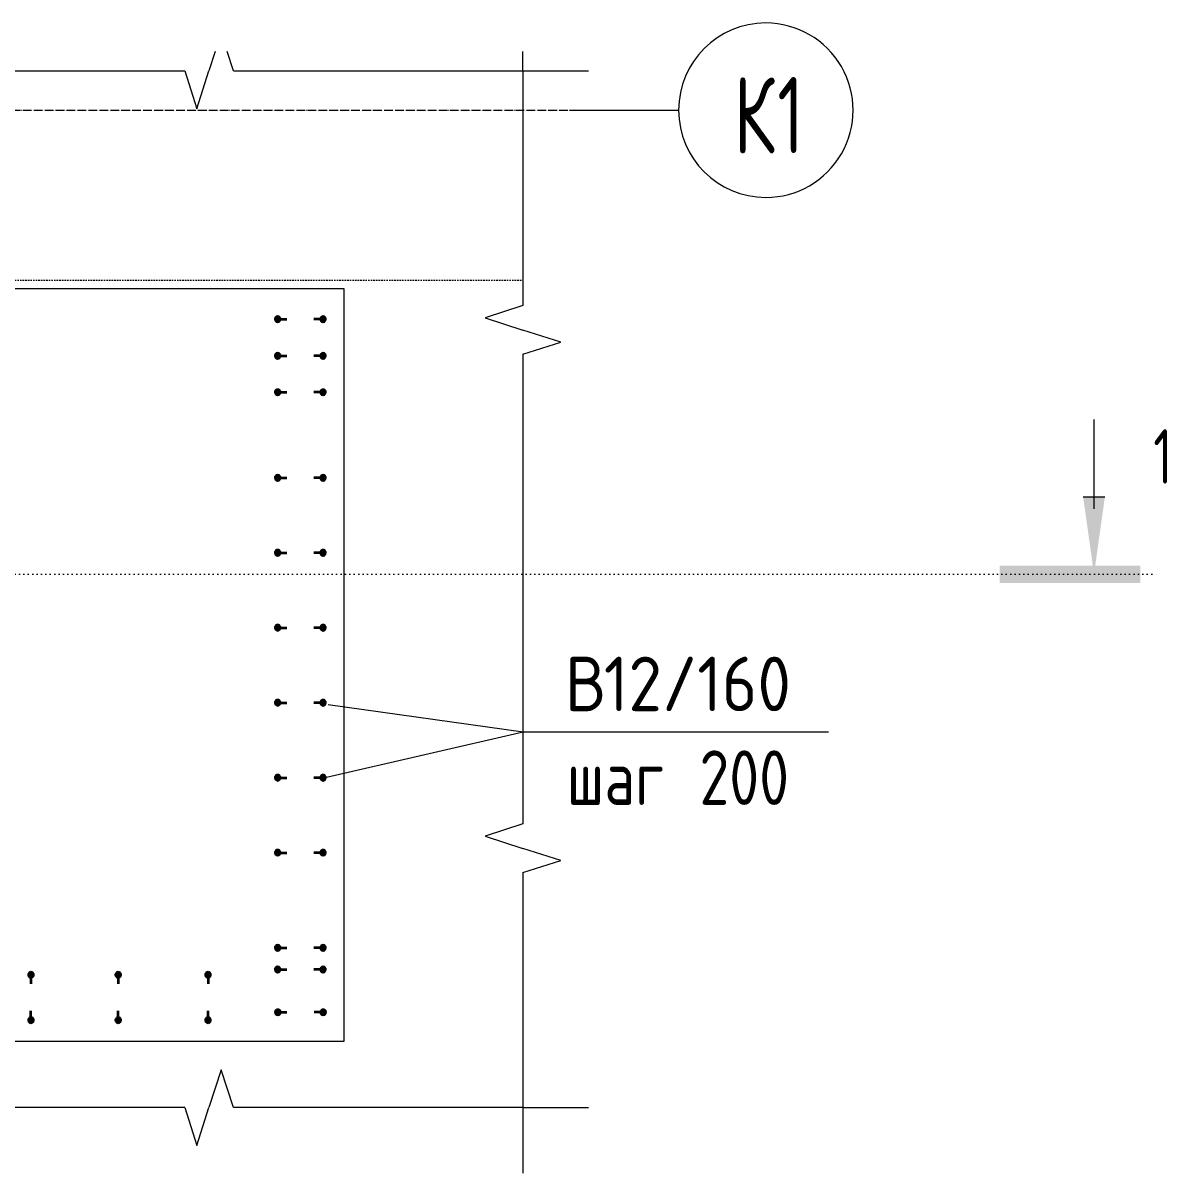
# Model space of a CAD drawing. Header units: millimetres. Extents: x -42469 to 17648, y -5898 to 81170.
# Drawn here: x -2526 to 97, y 76747 to 79385 of the extents above; entities that cross this region are included whole.
import ezdxf

# ---------------------------------------------------------------- set-up
doc = ezdxf.new("R2010")
doc.units = ezdxf.units.MM
for name, pattern in [('01 Штриховая _4 мм_', [6, 3.5, -2.5]), ('02 Штрихпунктирная _20 мм_', [25, 20, -2.5, 0, -2.5]), ('04 Пунктир 10мм', [10, 0, -10])]:
    doc.linetypes.add(name, pattern=pattern)
for name, color, linetype, lineweight in [('AA_Oformlenie', 7, 'Continuous', 9), ('AA_Razrez', 7, 'Continuous', 9), ('AA_Vinoska', 7, 'Continuous', 9), ('AF_Stena_Опалубка', 253, 'Continuous', 18), ('KR_Armatura', 7, 'Continuous', 20), ('KR_Armatura_Tonkie', 7, 'Continuous', 20), ('KR_Fundament', 7, 'Continuous', 18), ('Оси', 7, 'Continuous', 9)]:
    doc.layers.add(name, color=color, linetype=linetype, lineweight=lineweight)
doc.styles.add('ISOCPEUR_5', font='isocpeur.ttf', dxfattribs={"width": 0.7, "height": 175})
doc.styles.add('ISOCPEUR_6', font='isocpeur.ttf', dxfattribs={"width": 0.7, "height": 125})
doc.styles.add('ISOCPEUR_8', font='isocpeur.ttf', dxfattribs={"width": 0.9, "height": 125})
doc.styles.add('ISOCPEUR_9', font='isocpeur.ttf', dxfattribs={"width": 0.8, "height": 125})

# ---------------------------------------------------------------- blocks, each defined once
blk = doc.blocks.new('265_Выпуск П одной длины _НесАрм_РабПлоск_ - В1 _d12_ t250-4071037-Схема расположения арматурных выпусков вундаментной плиты  в_о 14_1-К1')
at = {"layer": 'KR_Armatura_Tonkie', "lineweight": 35}
for points in [[(0, 0), (-1.5, 3.9), (-1.8, 4.2), (-4.4, 5.8), (-7.6, 5.8), (-10.2, 4.2), (-11.8, 1.6), (-12, 0), (-11.2, -3), (-9, -5.2), (-6, -6), (-3, -5.2), (-1.5, -3.8), (-0.2, -1.6)], [(103.8, 1.6), (103.2, 3), (101, 5.2), (98, 6), (95, 5.2), (92.8, 3), (92.2, 1.6), (92.2, -1.6), (92.8, -3), (95, -5.2), (98, -6), (99.6, -5.8), (102.2, -4.2), (103.8, -1.6)]]:
    blk.add_hatch(color=256, dxfattribs=at).paths.add_polyline_path(points)
at = {"layer": 'KR_Armatura'}
for centre in [(-6, 0), (98, 0)]:
    blk.add_circle(centre, 6, dxfattribs=at)
at = {"layer": 'KR_Armatura_Tonkie', "lineweight": 35}
for p, q in [((0, 0), (15, 0)), ((92, 0), (77, 0))]:
    blk.add_line(p, q, dxfattribs=at)
for centre, start, end in [((-6, 0), 360, 180), ((-6, 0), 180, 360), ((98, 0), 360, 180), ((98, 0), 180, 360)]:
    blk.add_arc(centre, 6, start, end, dxfattribs=at)
blk = doc.blocks.new('265_Выпуск П одной длины _НесАрм_РабПлоск_ - В1 _d12_ t250-V2-Схема расположения арматурных выпусков вундаментной плиты  в_о 14_1-К1')
at = {"layer": 'KR_Armatura_Tonkie', "lineweight": 35}
for points in [[(-6, 6), (-9, 5.2), (-10.2, 4.2), (-11.8, 1.6), (-12, 0), (-11.2, -3), (-9, -5.2), (-6, -6), (-3, -5.2), (-1.7, -4.2), (-0.2, -1.6), (0, 0), (-1.7, 4.2), (-1.8, 4.2), (-4.4, 5.8)], [(98, 6), (95, 5.2), (92.8, 3), (92.2, 1.6), (92.2, -1.6), (92.8, -3), (95, -5.2), (98, -6), (99.6, -5.8), (102.2, -4.2), (103.8, -1.6), (103.8, 1.6), (103.2, 3), (101, 5.2), (99.6, 5.8)]]:
    blk.add_hatch(color=256, dxfattribs=at).paths.add_polyline_path(points)
at = {"layer": 'KR_Armatura'}
for centre in [(-6, 0), (98, 0)]:
    blk.add_circle(centre, 6, dxfattribs=at)
at = {"layer": 'KR_Armatura_Tonkie', "lineweight": 35}
for p, q in [((0, 0), (15, 0)), ((92, 0), (77, 0))]:
    blk.add_line(p, q, dxfattribs=at)
for centre, start, end in [((-6, 0), 360, 180), ((-6, 0), 180, 360), ((98, 0), 360, 180), ((98, 0), 180, 360)]:
    blk.add_arc(centre, 6, start, end, dxfattribs=at)
blk = doc.blocks.new('011_Прямоугольник обрыва _ЭлУзла_ - 011_Прямоугольник обрыва _ЭлУзла_-4164716-Схема расположения арматурных выпусков вундаментной плиты  в_о 14_1-К1')
at = {"layer": 'AA_Oformlenie'}
for p, q in [((0, -538.1), (0, 0)), ((0, 0), (665.3, 0)), ((776.6, 0), (2105.8, 0)), ((2217.1, 0), (2881.1, 0)), ((2881.1, 0), (2881.1, -538.1)), ((0, -1726.9), (0, -649.4)), ((2881.1, -649.4), (2881.1, -1726.9)), ((0, -2377.6), (0, -1838.2)), ((2881.1, -1838.2), (2881.1, -2377.6)), ((665.3, -2377.6), (0, -2377.6)), ((2105.8, -2377.6), (776.6, -2377.6)), ((2881.1, -2377.6), (2217.1, -2377.6))]:
    blk.add_line(p, q, dxfattribs=at)
blk = doc.blocks.new('Ось сетки - d_4мм-2765513-Схема расположения арматурных выпусков вундаментной плиты  в_о 14_1-К1')
at = {"layer": 'Оси'}
for start, end in [(360, 180), (360, 180), (180, 360), (180, 360)]:
    blk.add_arc((0, 0), 4, start, end, dxfattribs=at)
blk = doc.blocks.new('Разрез - Номер узла_ спереди-394134-Схема расположения арматурных выпусков вундаментной плиты  в_о 14_1-К1')
at = {"layer": 'AA_Razrez'}
for points in [[(7.329, 0.404), (7.329, -0.394), (0.873, -0.394), (0.873, 0.404)], [(3.497, -3.533), (2.503, -3.533), (3, 0)]]:
    blk.add_hatch(color=256, dxfattribs=at).paths.add_polyline_path(points)
for p, q in [((3, -3), (3, -7.096)), ((2.503, -3.533), (3.497, -3.533))]:
    blk.add_line(p, q, dxfattribs=at)
blk = doc.blocks.new('042_М_Арматуры - Диам длина поз _ Комментарий-3662934-Схема расположения арматурных выпусков вундаментной плиты  в_о 14_1-К1')
at = {"layer": 'AA_Vinoska'}
blk.add_line((-7, 0), (7, 0), dxfattribs=at)

msp = doc.modelspace()

# ---------------------------------------------------------------- linework, layer by layer
at = {"layer": 'AA_Razrez', "linetype": '04 Пунктир 10мм'}
msp.add_line((-5856.6252, 78120.8608), (79.826, 78120.8608), dxfattribs=at)
at = {"layer": 'AA_Vinoska'}
for p, q in [((-2085.2471, 79319.3427), (-2099.6691, 79274.9563)), ((-2043.3604, 79274.9563), (-2057.7825, 79319.3427)), ((-1379.3926, 79274.9563), (-1379.3926, 79319.3427)), ((-2154.6691, 79274.9563), (-2127.1691, 79188.3538)), ((-2127.1691, 79188.3538), (-2099.6691, 79274.9563)), ((-1379.3926, 79274.9563), (-1229.3926, 79274.9563)), ((-1379.3926, 78736.8638), (-1466.0427, 78708.7095)), ((-1466.0427, 78708.7095), (-1379.3926, 78680.5551)), ((-1292.7901, 78653.0551), (-1379.3926, 78680.5551)), ((-1379.3926, 78625.5551), (-1292.7901, 78653.0551)), ((-1826.2654, 77821.9342), (-1379.2632, 77758.879)), ((-1830.0234, 77654.8574), (-1379.2632, 77758.879)), ((-1379.3926, 77548.0615), (-1466.0427, 77519.9071)), ((-1466.0427, 77519.9071), (-1379.3926, 77491.7528)), ((-1292.7901, 77464.2528), (-1379.3926, 77491.7528)), ((-1379.3926, 77436.7528), (-1292.7901, 77464.2528)), ((-2071.5148, 76984.0018), (-2099.6691, 76897.3516)), ((-2043.3604, 76897.3516), (-2071.5148, 76984.0018)), ((-2154.6691, 76897.3516), (-2127.1691, 76810.7491)), ((-2127.1691, 76810.7491), (-2099.6691, 76897.3516)), ((-1379.3926, 76897.3516), (-1229.3926, 76897.3516)), ((-1379.3926, 76897.3516), (-1379.3926, 76747.3516))]:
    msp.add_line(p, q, dxfattribs=at)
at = {"layer": 'AF_Stena_Опалубка', "linetype": '01 Штриховая _4 мм_', "lineweight": 20}
msp.add_line((-4260.4986, 78794.9563), (-1379.3926, 78794.9563), dxfattribs=at)
at = {"layer": 'KR_Fundament', "lineweight": 20}
for p, q in [((-1789.3926, 78774.9563), (-3989.3926, 78774.9563)), ((-1789.3926, 77049.9563), (-1789.3926, 78774.9563)), ((-3989.3926, 77049.9563), (-1789.3926, 77049.9563))]:
    msp.add_line(p, q, dxfattribs=at)
at = {"layer": 'Оси', "linetype": '02 Штрихпунктирная _20 мм_'}
msp.add_line((-4182.7298, 79184.9563), (-1272.559, 79184.9563), dxfattribs=at)
at = {"layer": 'Оси'}
msp.add_line((-1272.559, 79184.9563), (-1022.559, 79184.9563), dxfattribs=at)

# ---------------------------------------------------------------- block references
at = {"layer": 'AA_Oformlenie'}
msp.add_blockref('011_Прямоугольник обрыва _ЭлУзла_ - 011_Прямоугольник обрыва _ЭлУзла_-4164716-Схема расположения арматурных выпусков вундаментной плиты  в_о 14_1-К1', (-4260.4986, 79274.9563), dxfattribs=at)
at = {"layer": 'AA_Razrez', "xscale": 49.99999999999998, "yscale": 49.99999999999998, "zscale": 49.99999999999998, "rotation": 180}
msp.add_blockref('Разрез - Номер узла_ спереди-394134-Схема расположения арматурных выпусков вундаментной плиты  в_о 14_1-К1', (79.826, 78120.8608), dxfattribs=at)
at = {"layer": 'AA_Vinoska', "xscale": 49.99999999999998, "yscale": 49.99999999999998, "zscale": 49.99999999999998}
msp.add_blockref('042_М_Арматуры - Диам длина поз _ Комментарий-3662934-Схема расположения арматурных выпусков вундаментной плиты  в_о 14_1-К1', (-1029.2632, 77758.879), dxfattribs=at)
msp.add_blockref('042_М_Арматуры - Диам длина поз _ Комментарий-3662934-Схема расположения арматурных выпусков вундаментной плиты  в_о 14_1-К1', (-1029.2632, 77758.879), dxfattribs=at)
at = {"layer": 'KR_Armatura_Tonkie', "lineweight": 35}
for name, p, rotation in [('265_Выпуск П одной длины _НесАрм_РабПлоск_ - В1 _d12_ t250-V2-Схема расположения арматурных выпусков вундаментной плиты  в_о 14_1-К1', (-1843.7883, 78705.4563), 180), ('265_Выпуск П одной длины _НесАрм_РабПлоск_ - В1 _d12_ t250-V2-Схема расположения арматурных выпусков вундаментной плиты  в_о 14_1-К1', (-1843.7883, 78621.4563), 180), ('265_Выпуск П одной длины _НесАрм_РабПлоск_ - В1 _d12_ t250-V2-Схема расположения арматурных выпусков вундаментной плиты  в_о 14_1-К1', (-1843.7883, 78537.9563), 180), ('265_Выпуск П одной длины _НесАрм_РабПлоск_ - В1 _d12_ t250-V2-Схема расположения арматурных выпусков вундаментной плиты  в_о 14_1-К1', (-1843.7883, 78341.9563), 180), ('265_Выпуск П одной длины _НесАрм_РабПлоск_ - В1 _d12_ t250-V2-Схема расположения арматурных выпусков вундаментной плиты  в_о 14_1-К1', (-1843.7883, 78169.9563), 180), ('265_Выпуск П одной длины _НесАрм_РабПлоск_ - В1 _d12_ t250-V2-Схема расположения арматурных выпусков вундаментной плиты  в_о 14_1-К1', (-1843.7883, 77997.9563), 180), ('265_Выпуск П одной длины _НесАрм_РабПлоск_ - В1 _d12_ t250-V2-Схема расположения арматурных выпусков вундаментной плиты  в_о 14_1-К1', (-1843.7883, 77825.9563), 180), ('265_Выпуск П одной длины _НесАрм_РабПлоск_ - В1 _d12_ t250-V2-Схема расположения арматурных выпусков вундаментной плиты  в_о 14_1-К1', (-1843.7883, 77653.9563), 180), ('265_Выпуск П одной длины _НесАрм_РабПлоск_ - В1 _d12_ t250-V2-Схема расположения арматурных выпусков вундаментной плиты  в_о 14_1-К1', (-1843.7883, 77481.9563), 180), ('265_Выпуск П одной длины _НесАрм_РабПлоск_ - В1 _d12_ t250-V2-Схема расположения арматурных выпусков вундаментной плиты  в_о 14_1-К1', (-1843.7883, 77263.9563), 180), ('265_Выпуск П одной длины _НесАрм_РабПлоск_ - В1 _d12_ t250-4071037-Схема расположения арматурных выпусков вундаментной плиты  в_о 14_1-К1', (-2507.3926, 77195.9563), 270), ('265_Выпуск П одной длины _НесАрм_РабПлоск_ - В1 _d12_ t250-4071037-Схема расположения арматурных выпусков вундаментной плиты  в_о 14_1-К1', (-2307.3926, 77195.9563), 270), ('265_Выпуск П одной длины _НесАрм_РабПлоск_ - В1 _d12_ t250-4071037-Схема расположения арматурных выпусков вундаментной плиты  в_о 14_1-К1', (-2101.3926, 77195.9563), 270), ('265_Выпуск П одной длины _НесАрм_РабПлоск_ - В1 _d12_ t250-V2-Схема расположения арматурных выпусков вундаментной плиты  в_о 14_1-К1', (-1843.7883, 77213.9563), 180), ('265_Выпуск П одной длины _НесАрм_РабПлоск_ - В1 _d12_ t250-V2-Схема расположения арматурных выпусков вундаментной плиты  в_о 14_1-К1', (-1843.3926, 77115.9563), 180)]:
    msp.add_blockref(name, p, dxfattribs=dict(at, rotation=rotation))
at = {"layer": 'Оси', "xscale": 49.99999999999998, "yscale": 49.99999999999998, "zscale": 49.99999999999998, "rotation": 269.9999999999993}
msp.add_blockref('Ось сетки - d_4мм-2765513-Схема расположения арматурных выпусков вундаментной плиты  в_о 14_1-К1', (-822.559, 79184.9563), dxfattribs=at)

# ---------------------------------------------------------------- texts
at = {"layer": 'AA_Razrez', "insert": (65.7973, 78453.2064), "char_height": 125, "width": 53.312219, "attachment_point": 1, "style": 'ISOCPEUR_6'}
msp.add_mtext('\\fISOCPEUR|b0|i0|c204|p34|;\\W.7;1', dxfattribs=at)
at = {"layer": 'AA_Vinoska', "char_height": 125, "attachment_point": 1}
for s, insert, width, style in [('\\fISOCPEUR|b0|i0|c204|p34|;\\W.9;В', (-1283.2562, 77931.5841), 108.227812, 'ISOCPEUR_8'), ('\\fISOCPEUR|b0|i0|c204|p34|;\\W.9;В', (-1283.2562, 77931.5841), 108.227812, 'ISOCPEUR_8'), ('12/160', (-1193.9593, 77931.5841), 526.708687, 'ISOCPEUR_8'), ('12/160', (-1193.9593, 77931.5841), 526.708687, 'ISOCPEUR_8'), (' 200', (-1038.4104, 77716.6315), 333.502, 'ISOCPEUR_9'), ('шаг', (-1279.1812, 77716.6315), 291.81425, 'ISOCPEUR_9')]:
    msp.add_mtext(s, dxfattribs=dict(at, insert=insert, width=width, style=style))
at = {"layer": 'Оси', "char_height": 175, "attachment_point": 1, "style": 'ISOCPEUR_5'}
for s, insert, width in [('\\fISOCPEUR|b0|i0|c204|p34|;\\W.7;К', (-895.9954, 79261.156), 120.653969), ('\\fISOCPEUR|b0|i0|c204|p34|;\\W.7;1', (-796.446, 79261.156), 75.759469)]:
    msp.add_mtext(s, dxfattribs=dict(at, insert=insert, width=width))

doc.saveas('drawing.dxf')
